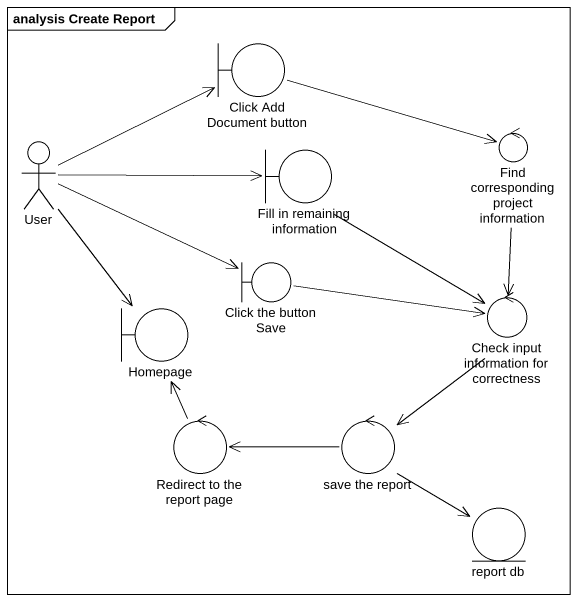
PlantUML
@startuml
mainframe analysis Create Report
boundary "Click Add Document button" as Click_Add_Document_button
actor User
boundary "Fill in remaining information" as Fill_in_remaining
control "Find corresponding project information" as Find_corresponding_project
boundary "Click the button Save" as Click_the_button_Save
boundary Homepage
control "Check input information for correctness" as Check_input_information_for
control "Redirect to the report page" as Redirect_to_the_report_page
control "save the report" as save_the_report
entity "report db" as report_db
Click_Add_Document_button -right-> Find_corresponding_project
User -right-> Click_Add_Document_button
User -right-> Fill_in_remaining
User -right-> Click_the_button_Save
User --> Homepage
Fill_in_remaining --> Check_input_information_for
Find_corresponding_project --> Check_input_information_for
Click_the_button_Save -right-> Check_input_information_for
Check_input_information_for --> save_the_report
Redirect_to_the_report_page -up-> Homepage
save_the_report -left-> Redirect_to_the_report_page
save_the_report --> report_db
@enduml
